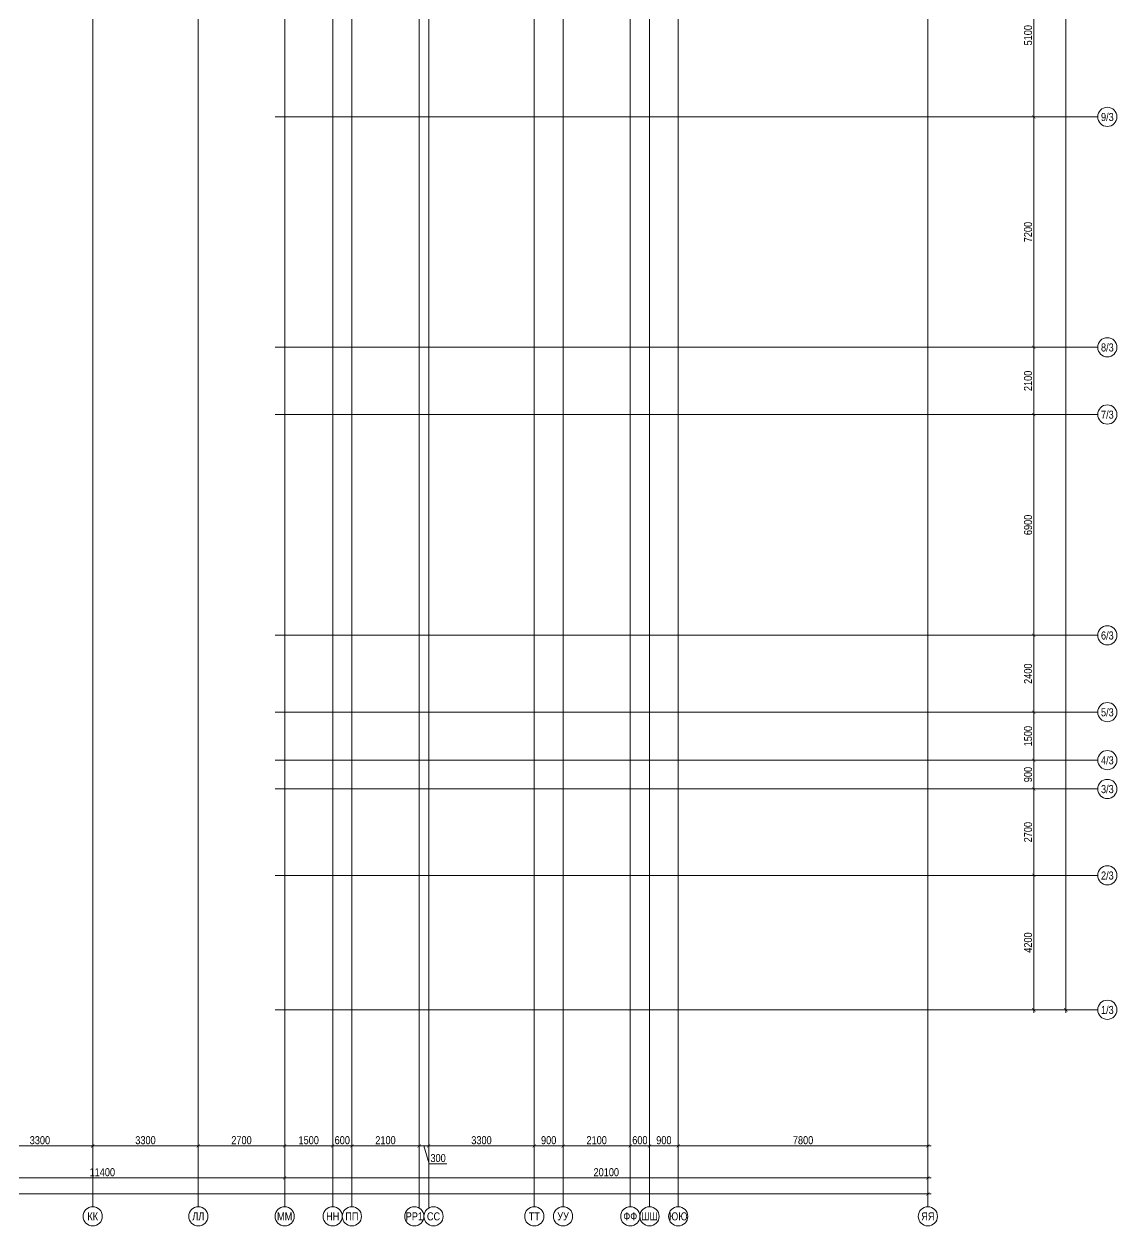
# Model space of a CAD drawing. Header units: millimetres. Extents: x -24360 to 609566, y -391049 to 148426.
# Drawn here: x 86354 to 120510, y -6755 to 30800 of the extents above; entities that cross this region are included whole.
import ezdxf
from ezdxf.enums import TextEntityAlignment as Align

# ---------------------------------------------------------------- set-up
doc = ezdxf.new("R2010")
doc.units = ezdxf.units.MM
doc.linetypes.add('CENTER2', pattern=[28.575, 19.05, -3.175, 3.175, -3.175])
doc.layers.get('Defpoints').update_dxf_attribs({"color": 140})
doc.layers.add('АР_Оси_РД_100', color=7, linetype='Continuous', lineweight=0, true_color=0x525252)
doc.layers.add('РД_Оси_100', color=7, linetype='Continuous', lineweight=0, true_color=0x525252)
doc.layers.add('АР_Оси_РД_размер', color=8, linetype='Continuous', lineweight=0)
doc.styles.add('style1', font='ARIALN.TTF')
doc.styles.add('ккк', font='isocpeur.ttf', dxfattribs={"width": 0.85, "oblique": 15})
doc.dimstyles.new('Dim100_ареал', dxfattribs={"dimscale": 100, "dimtxt": 2.5, "dimasz": 1, "dimexe": 1, "dimexo": 1, "dimgap": 0.5, "dimtad": 1, "dimzin": 12, "dimdsep": 46, "dimtxsty": 'style1', "dimblk": 'ARCHTICK', "dimcen": 1, "dimdle": 1, "dimclrd": 256, "dimclre": 256, "dimaunit": 1, "dimadec": 0, "dimazin": 3, "dimtfac": 1, "dimtmove": 1, "dimatfit": 3, "dimldrblk": 'OPEN30', "dimfxl": 4, "dimfxlon": 1, "dimtolj": 1, "dimtzin": 0, "dimlwd": 9, "dimlwe": 9, "dimarcsym": 0})

# ---------------------------------------------------------------- blocks, each defined once
blk = doc.blocks.new('A-iden')
at = {"linetype": 'Continuous', "lineweight": 5}
blk.add_circle((0, -4), 3, dxfattribs=at)
at = {"color": 0, "linetype": 'Continuous', "lineweight": 20, "style": 'ккк', "width": 0.85}
blk.add_attdef('ID', text='', height=4, dxfattribs=at).set_placement((0.31, -3.85), align=Align.MIDDLE_CENTER)
blk = doc.blocks.new('_ArchTick')
at = {"color": 0, "linetype": 'ByBlock', "const_width": 0.15}
blk.add_lwpolyline([(-0.5, -0.5), (0.5, 0.5)], dxfattribs=at)
blk = doc.blocks.new('*D100')
at = {"layer": 'Defpoints', "color": 0, "lineweight": 50, "transparency": 16777216}
for p in [(85200, -3255), (88500, -3255), (88500, -4255)]:
    blk.add_point(p, dxfattribs=at)
at = {"layer": 'АР_Оси_РД_размер', "lineweight": 9, "transparency": 16777216}
for p, q in [((85200, -3855), (85200, -4355)), ((88500, -3855), (88500, -4355)), ((85100, -4255), (88600, -4255))]:
    blk.add_line(p, q, dxfattribs=at)
at = {"layer": 'АР_Оси_РД_размер', "lineweight": 9, "transparency": 16777216, "xscale": 100, "yscale": 100, "zscale": 100, "rotation": 180}
blk.add_blockref('_ArchTick', (85200, -4255), dxfattribs=at)
at = {"layer": 'АР_Оси_РД_размер', "lineweight": 9, "transparency": 16777216, "xscale": 100, "yscale": 100, "zscale": 100}
blk.add_blockref('_ArchTick', (88500, -4255), dxfattribs=at)
at = {"layer": 'АР_Оси_РД_размер', "color": 0, "transparency": 16777216, "insert": (86850, -4077), "char_height": 250, "attachment_point": 5, "style": 'style1'}
blk.add_mtext('\\A1;3300', dxfattribs=at)
blk = doc.blocks.new('_Open30')
at = {"color": 0, "linetype": 'ByBlock', "lineweight": -2}
for p, q in [((-1, 0.27), (0, 0)), ((0, 0), (-1, -0.27)), ((0, 0), (-1, 0))]:
    blk.add_line(p, q, dxfattribs=at)
blk = doc.blocks.new('*D101')
at = {"layer": 'Defpoints', "color": 0, "lineweight": 50, "transparency": 16777216}
for p in [(88500, -3255), (91800, -3255), (91800, -4255)]:
    blk.add_point(p, dxfattribs=at)
at = {"layer": 'АР_Оси_РД_размер', "lineweight": 9, "transparency": 16777216}
for p, q in [((88500, -3855), (88500, -4355)), ((91800, -3855), (91800, -4355)), ((88400, -4255), (91900, -4255))]:
    blk.add_line(p, q, dxfattribs=at)
at = {"layer": 'АР_Оси_РД_размер', "lineweight": 9, "transparency": 16777216, "xscale": 100, "yscale": 100, "zscale": 100, "rotation": 180}
blk.add_blockref('_ArchTick', (88500, -4255), dxfattribs=at)
at = {"layer": 'АР_Оси_РД_размер', "lineweight": 9, "transparency": 16777216, "xscale": 100, "yscale": 100, "zscale": 100}
blk.add_blockref('_ArchTick', (91800, -4255), dxfattribs=at)
at = {"layer": 'АР_Оси_РД_размер', "color": 0, "transparency": 16777216, "insert": (90150, -4077), "char_height": 250, "attachment_point": 5, "style": 'style1'}
blk.add_mtext('\\A1;3300', dxfattribs=at)
blk = doc.blocks.new('*D102')
at = {"layer": 'Defpoints', "color": 0, "lineweight": 50, "transparency": 16777216}
for p in [(91800, -3255), (94500, -3255), (94500, -4255)]:
    blk.add_point(p, dxfattribs=at)
at = {"layer": 'АР_Оси_РД_размер', "lineweight": 9, "transparency": 16777216}
for p, q in [((91800, -3855), (91800, -4355)), ((94500, -3855), (94500, -4355)), ((91700, -4255), (94600, -4255))]:
    blk.add_line(p, q, dxfattribs=at)
at = {"layer": 'АР_Оси_РД_размер', "lineweight": 9, "transparency": 16777216, "xscale": 100, "yscale": 100, "zscale": 100, "rotation": 180}
blk.add_blockref('_ArchTick', (91800, -4255), dxfattribs=at)
at = {"layer": 'АР_Оси_РД_размер', "lineweight": 9, "transparency": 16777216, "xscale": 100, "yscale": 100, "zscale": 100}
blk.add_blockref('_ArchTick', (94500, -4255), dxfattribs=at)
at = {"layer": 'АР_Оси_РД_размер', "color": 0, "transparency": 16777216, "insert": (93150, -4077), "char_height": 250, "attachment_point": 5, "style": 'style1'}
blk.add_mtext('\\A1;2700', dxfattribs=at)
blk = doc.blocks.new('*D103')
at = {"layer": 'Defpoints', "color": 0, "lineweight": 50, "transparency": 16777216}
for p in [(94500, -3255), (96000, -3255), (96000, -4255)]:
    blk.add_point(p, dxfattribs=at)
at = {"layer": 'АР_Оси_РД_размер', "lineweight": 9, "transparency": 16777216}
for p, q in [((94500, -3855), (94500, -4355)), ((96000, -3855), (96000, -4355)), ((94400, -4255), (96100, -4255))]:
    blk.add_line(p, q, dxfattribs=at)
at = {"layer": 'АР_Оси_РД_размер', "lineweight": 9, "transparency": 16777216, "xscale": 100, "yscale": 100, "zscale": 100, "rotation": 180}
blk.add_blockref('_ArchTick', (94500, -4255), dxfattribs=at)
at = {"layer": 'АР_Оси_РД_размер', "lineweight": 9, "transparency": 16777216, "xscale": 100, "yscale": 100, "zscale": 100}
blk.add_blockref('_ArchTick', (96000, -4255), dxfattribs=at)
at = {"layer": 'АР_Оси_РД_размер', "color": 0, "transparency": 16777216, "insert": (95250, -4077), "char_height": 250, "attachment_point": 5, "style": 'style1'}
blk.add_mtext('\\A1;1500', dxfattribs=at)
blk = doc.blocks.new('*D104')
at = {"layer": 'Defpoints', "color": 0, "lineweight": 50, "transparency": 16777216}
for p in [(96000, -3255), (96600, -3255), (96600, -4255)]:
    blk.add_point(p, dxfattribs=at)
at = {"layer": 'АР_Оси_РД_размер', "lineweight": 9, "transparency": 16777216}
for p, q in [((96000, -3855), (96000, -4355)), ((96600, -3855), (96600, -4355)), ((95900, -4255), (96700, -4255))]:
    blk.add_line(p, q, dxfattribs=at)
at = {"layer": 'АР_Оси_РД_размер', "lineweight": 9, "transparency": 16777216, "xscale": 100, "yscale": 100, "zscale": 100, "rotation": 180}
blk.add_blockref('_ArchTick', (96000, -4255), dxfattribs=at)
at = {"layer": 'АР_Оси_РД_размер', "lineweight": 9, "transparency": 16777216, "xscale": 100, "yscale": 100, "zscale": 100}
blk.add_blockref('_ArchTick', (96600, -4255), dxfattribs=at)
at = {"layer": 'АР_Оси_РД_размер', "color": 0, "transparency": 16777216, "insert": (96300, -4077), "char_height": 250, "attachment_point": 5, "style": 'style1'}
blk.add_mtext('\\A1;600', dxfattribs=at)
blk = doc.blocks.new('*D105')
at = {"layer": 'Defpoints', "color": 0, "lineweight": 50, "transparency": 16777216}
for p in [(96600, -3255), (98700, -3255), (98700, -4255)]:
    blk.add_point(p, dxfattribs=at)
at = {"layer": 'АР_Оси_РД_размер', "lineweight": 9, "transparency": 16777216}
for p, q in [((96600, -3855), (96600, -4355)), ((98700, -3855), (98700, -4355)), ((96500, -4255), (98800, -4255))]:
    blk.add_line(p, q, dxfattribs=at)
at = {"layer": 'АР_Оси_РД_размер', "lineweight": 9, "transparency": 16777216, "xscale": 100, "yscale": 100, "zscale": 100, "rotation": 180}
blk.add_blockref('_ArchTick', (96600, -4255), dxfattribs=at)
at = {"layer": 'АР_Оси_РД_размер', "lineweight": 9, "transparency": 16777216, "xscale": 100, "yscale": 100, "zscale": 100}
blk.add_blockref('_ArchTick', (98700, -4255), dxfattribs=at)
at = {"layer": 'АР_Оси_РД_размер', "color": 0, "transparency": 16777216, "insert": (97650, -4077), "char_height": 250, "attachment_point": 5, "style": 'style1'}
blk.add_mtext('\\A1;2100', dxfattribs=at)
blk = doc.blocks.new('*D106')
at = {"layer": 'Defpoints', "color": 0, "lineweight": 50, "transparency": 16777216}
for p in [(98700, -3255), (99000, -3255), (99000, -4255)]:
    blk.add_point(p, dxfattribs=at)
at = {"layer": 'АР_Оси_РД_размер', "lineweight": 9, "transparency": 16777216}
for p, q in [((98700, -3855), (98700, -4355)), ((99000, -3855), (99000, -4355)), ((98600, -4255), (99100, -4255)), ((98850, -4255), (99017, -4813)), ((99017, -4813), (99570, -4813))]:
    blk.add_line(p, q, dxfattribs=at)
at = {"layer": 'АР_Оси_РД_размер', "lineweight": 9, "transparency": 16777216, "xscale": 100, "yscale": 100, "zscale": 100, "rotation": 180}
blk.add_blockref('_ArchTick', (98700, -4255), dxfattribs=at)
at = {"layer": 'АР_Оси_РД_размер', "lineweight": 9, "transparency": 16777216, "xscale": 100, "yscale": 100, "zscale": 100}
blk.add_blockref('_ArchTick', (99000, -4255), dxfattribs=at)
at = {"layer": 'АР_Оси_РД_размер', "color": 0, "transparency": 16777216, "insert": (99294, -4635), "char_height": 250, "attachment_point": 5, "style": 'style1'}
blk.add_mtext('\\A1;300', dxfattribs=at)
blk = doc.blocks.new('*D107')
at = {"layer": 'Defpoints', "color": 0, "lineweight": 50, "transparency": 16777216}
for p in [(99000, -3255), (102300, -3255), (102300, -4255)]:
    blk.add_point(p, dxfattribs=at)
at = {"layer": 'АР_Оси_РД_размер', "lineweight": 9, "transparency": 16777216}
for p, q in [((99000, -3855), (99000, -4355)), ((102300, -3855), (102300, -4355)), ((98900, -4255), (102400, -4255))]:
    blk.add_line(p, q, dxfattribs=at)
at = {"layer": 'АР_Оси_РД_размер', "lineweight": 9, "transparency": 16777216, "xscale": 100, "yscale": 100, "zscale": 100, "rotation": 180}
blk.add_blockref('_ArchTick', (99000, -4255), dxfattribs=at)
at = {"layer": 'АР_Оси_РД_размер', "lineweight": 9, "transparency": 16777216, "xscale": 100, "yscale": 100, "zscale": 100}
blk.add_blockref('_ArchTick', (102300, -4255), dxfattribs=at)
at = {"layer": 'АР_Оси_РД_размер', "color": 0, "transparency": 16777216, "insert": (100650, -4077), "char_height": 250, "attachment_point": 5, "style": 'style1'}
blk.add_mtext('\\A1;3300', dxfattribs=at)
blk = doc.blocks.new('*D108')
at = {"layer": 'Defpoints', "color": 0, "lineweight": 50, "transparency": 16777216}
for p in [(102300, -3255), (103200, -3255), (103200, -4255)]:
    blk.add_point(p, dxfattribs=at)
at = {"layer": 'АР_Оси_РД_размер', "lineweight": 9, "transparency": 16777216}
for p, q in [((102300, -3855), (102300, -4355)), ((103200, -3855), (103200, -4355)), ((102200, -4255), (103300, -4255))]:
    blk.add_line(p, q, dxfattribs=at)
at = {"layer": 'АР_Оси_РД_размер', "lineweight": 9, "transparency": 16777216, "xscale": 100, "yscale": 100, "zscale": 100, "rotation": 180}
blk.add_blockref('_ArchTick', (102300, -4255), dxfattribs=at)
at = {"layer": 'АР_Оси_РД_размер', "lineweight": 9, "transparency": 16777216, "xscale": 100, "yscale": 100, "zscale": 100}
blk.add_blockref('_ArchTick', (103200, -4255), dxfattribs=at)
at = {"layer": 'АР_Оси_РД_размер', "color": 0, "transparency": 16777216, "insert": (102750, -4077), "char_height": 250, "attachment_point": 5, "style": 'style1'}
blk.add_mtext('\\A1;900', dxfattribs=at)
blk = doc.blocks.new('*D109')
at = {"layer": 'Defpoints', "color": 0, "lineweight": 50, "transparency": 16777216}
for p in [(103200, -3255), (105300, -3255), (105300, -4255)]:
    blk.add_point(p, dxfattribs=at)
at = {"layer": 'АР_Оси_РД_размер', "lineweight": 9, "transparency": 16777216}
for p, q in [((103200, -3855), (103200, -4355)), ((105300, -3855), (105300, -4355)), ((103100, -4255), (105400, -4255))]:
    blk.add_line(p, q, dxfattribs=at)
at = {"layer": 'АР_Оси_РД_размер', "lineweight": 9, "transparency": 16777216, "xscale": 100, "yscale": 100, "zscale": 100, "rotation": 180}
blk.add_blockref('_ArchTick', (103200, -4255), dxfattribs=at)
at = {"layer": 'АР_Оси_РД_размер', "lineweight": 9, "transparency": 16777216, "xscale": 100, "yscale": 100, "zscale": 100}
blk.add_blockref('_ArchTick', (105300, -4255), dxfattribs=at)
at = {"layer": 'АР_Оси_РД_размер', "color": 0, "transparency": 16777216, "insert": (104250, -4077), "char_height": 250, "attachment_point": 5, "style": 'style1'}
blk.add_mtext('\\A1;2100', dxfattribs=at)
blk = doc.blocks.new('*D110')
at = {"layer": 'Defpoints', "color": 0, "lineweight": 50, "transparency": 16777216}
for p in [(105300, -3255), (105900, -3255), (105900, -4255)]:
    blk.add_point(p, dxfattribs=at)
at = {"layer": 'АР_Оси_РД_размер', "lineweight": 9, "transparency": 16777216}
for p, q in [((105300, -3855), (105300, -4355)), ((105900, -3855), (105900, -4355)), ((105200, -4255), (106000, -4255))]:
    blk.add_line(p, q, dxfattribs=at)
at = {"layer": 'АР_Оси_РД_размер', "lineweight": 9, "transparency": 16777216, "xscale": 100, "yscale": 100, "zscale": 100, "rotation": 180}
blk.add_blockref('_ArchTick', (105300, -4255), dxfattribs=at)
at = {"layer": 'АР_Оси_РД_размер', "lineweight": 9, "transparency": 16777216, "xscale": 100, "yscale": 100, "zscale": 100}
blk.add_blockref('_ArchTick', (105900, -4255), dxfattribs=at)
at = {"layer": 'АР_Оси_РД_размер', "color": 0, "transparency": 16777216, "insert": (105600, -4077), "char_height": 250, "attachment_point": 5, "style": 'style1'}
blk.add_mtext('\\A1;600', dxfattribs=at)
blk = doc.blocks.new('*D111')
at = {"layer": 'Defpoints', "color": 0, "lineweight": 50, "transparency": 16777216}
for p in [(105900, -3255), (106800, -3255), (106800, -4255)]:
    blk.add_point(p, dxfattribs=at)
at = {"layer": 'АР_Оси_РД_размер', "lineweight": 9, "transparency": 16777216}
for p, q in [((105900, -3855), (105900, -4355)), ((106800, -3855), (106800, -4355)), ((105800, -4255), (106900, -4255))]:
    blk.add_line(p, q, dxfattribs=at)
at = {"layer": 'АР_Оси_РД_размер', "lineweight": 9, "transparency": 16777216, "xscale": 100, "yscale": 100, "zscale": 100, "rotation": 180}
blk.add_blockref('_ArchTick', (105900, -4255), dxfattribs=at)
at = {"layer": 'АР_Оси_РД_размер', "lineweight": 9, "transparency": 16777216, "xscale": 100, "yscale": 100, "zscale": 100}
blk.add_blockref('_ArchTick', (106800, -4255), dxfattribs=at)
at = {"layer": 'АР_Оси_РД_размер', "color": 0, "transparency": 16777216, "insert": (106350, -4077), "char_height": 250, "attachment_point": 5, "style": 'style1'}
blk.add_mtext('\\A1;900', dxfattribs=at)
blk = doc.blocks.new('*D112')
at = {"layer": 'Defpoints', "color": 0, "lineweight": 50, "transparency": 16777216}
for p in [(106800, -3255), (114600, -3255), (114600, -4255)]:
    blk.add_point(p, dxfattribs=at)
at = {"layer": 'АР_Оси_РД_размер', "lineweight": 9, "transparency": 16777216}
for p, q in [((106800, -3855), (106800, -4355)), ((114600, -3855), (114600, -4355)), ((106700, -4255), (114700, -4255))]:
    blk.add_line(p, q, dxfattribs=at)
at = {"layer": 'АР_Оси_РД_размер', "lineweight": 9, "transparency": 16777216, "xscale": 100, "yscale": 100, "zscale": 100, "rotation": 180}
blk.add_blockref('_ArchTick', (106800, -4255), dxfattribs=at)
at = {"layer": 'АР_Оси_РД_размер', "lineweight": 9, "transparency": 16777216, "xscale": 100, "yscale": 100, "zscale": 100}
blk.add_blockref('_ArchTick', (114600, -4255), dxfattribs=at)
at = {"layer": 'АР_Оси_РД_размер', "color": 0, "transparency": 16777216, "insert": (110700, -4077), "char_height": 250, "attachment_point": 5, "style": 'style1'}
blk.add_mtext('\\A1;7800', dxfattribs=at)
blk = doc.blocks.new('*D278')
at = {"layer": 'Defpoints', "color": 0, "lineweight": 50, "transparency": 16777216}
for p in [(0, -3255), (114600, -3255), (114600, -5755)]:
    blk.add_point(p, dxfattribs=at)
at = {"layer": 'АР_Оси_РД_размер', "lineweight": 9, "transparency": 16777216}
for p, q in [((0, -5355), (0, -5855)), ((114600, -5355), (114600, -5855)), ((-100, -5755), (114700, -5755))]:
    blk.add_line(p, q, dxfattribs=at)
at = {"layer": 'АР_Оси_РД_размер', "lineweight": 9, "transparency": 16777216, "xscale": 100, "yscale": 100, "zscale": 100, "rotation": 180}
blk.add_blockref('_ArchTick', (0, -5755), dxfattribs=at)
at = {"layer": 'АР_Оси_РД_размер', "lineweight": 9, "transparency": 16777216, "xscale": 100, "yscale": 100, "zscale": 100}
blk.add_blockref('_ArchTick', (114600, -5755), dxfattribs=at)
at = {"layer": 'АР_Оси_РД_размер', "color": 0, "transparency": 16777216, "insert": (60044, -5577), "char_height": 250, "attachment_point": 5, "style": 'style1'}
blk.add_mtext('\\A1;114600', dxfattribs=at)
blk = doc.blocks.new('*D257')
at = {"layer": 'Defpoints', "color": 0, "lineweight": 50, "transparency": 16777216}
for p in [(83100, -3255), (94500, -3255), (94500, -5255)]:
    blk.add_point(p, dxfattribs=at)
at = {"layer": 'АР_Оси_РД_размер', "lineweight": 9, "transparency": 16777216}
for p, q in [((83100, -4855), (83100, -5355)), ((94500, -4855), (94500, -5355)), ((83000, -5255), (94600, -5255))]:
    blk.add_line(p, q, dxfattribs=at)
at = {"layer": 'АР_Оси_РД_размер', "lineweight": 9, "transparency": 16777216, "xscale": 100, "yscale": 100, "zscale": 100, "rotation": 180}
blk.add_blockref('_ArchTick', (83100, -5255), dxfattribs=at)
at = {"layer": 'АР_Оси_РД_размер', "lineweight": 9, "transparency": 16777216, "xscale": 100, "yscale": 100, "zscale": 100}
blk.add_blockref('_ArchTick', (94500, -5255), dxfattribs=at)
at = {"layer": 'АР_Оси_РД_размер', "color": 0, "transparency": 16777216, "insert": (88800, -5077), "char_height": 250, "attachment_point": 5, "style": 'style1'}
blk.add_mtext('\\A1;11400', dxfattribs=at)
blk = doc.blocks.new('*D162')
at = {"layer": 'Defpoints', "color": 0, "lineweight": 50, "transparency": 16777216}
for p in [(94500, -3255), (114600, -3255), (114600, -5255)]:
    blk.add_point(p, dxfattribs=at)
at = {"layer": 'АР_Оси_РД_размер', "lineweight": 9, "transparency": 16777216}
for p, q in [((94500, -4855), (94500, -5355)), ((114600, -4855), (114600, -5355)), ((94400, -5255), (114700, -5255))]:
    blk.add_line(p, q, dxfattribs=at)
at = {"layer": 'АР_Оси_РД_размер', "lineweight": 9, "transparency": 16777216, "xscale": 100, "yscale": 100, "zscale": 100, "rotation": 180}
blk.add_blockref('_ArchTick', (94500, -5255), dxfattribs=at)
at = {"layer": 'АР_Оси_РД_размер', "lineweight": 9, "transparency": 16777216, "xscale": 100, "yscale": 100, "zscale": 100}
blk.add_blockref('_ArchTick', (114600, -5255), dxfattribs=at)
at = {"layer": 'АР_Оси_РД_размер', "color": 0, "transparency": 16777216, "insert": (104550, -5077), "char_height": 250, "attachment_point": 5, "style": 'style1'}
blk.add_mtext('\\A1;20100', dxfattribs=at)
blk = doc.blocks.new('*D163')
at = {"layer": 'Defpoints', "color": 0, "lineweight": 50, "transparency": 16777216}
for p in [(116910, 69000), (118910, 69000), (116910, 0)]:
    blk.add_point(p, dxfattribs=at)
at = {"layer": 'АР_Оси_РД_размер', "lineweight": 9, "transparency": 16777216}
for p, q in [((118510, 69000), (119010, 69000)), ((118910, -100), (118910, 69100)), ((118510, 0), (119010, 0))]:
    blk.add_line(p, q, dxfattribs=at)
at = {"layer": 'АР_Оси_РД_размер', "lineweight": 9, "transparency": 16777216, "xscale": 100, "yscale": 100, "zscale": 100}
for p, rotation in [((118910, 69000), 90), ((118910, 0), 270)]:
    blk.add_blockref('_ArchTick', p, dxfattribs=dict(at, rotation=rotation))
at = {"layer": 'АР_Оси_РД_размер', "color": 0, "transparency": 16777216, "insert": (118732, 34500), "char_height": 250, "attachment_point": 5, "rotation": 90, "style": 'style1'}
blk.add_mtext('\\A1;69000', dxfattribs=at)
blk = doc.blocks.new('*D256')
at = {"layer": 'Defpoints', "color": 0, "lineweight": 50, "transparency": 16777216}
for p in [(116910, 4200), (117910, 4200), (116910, 0)]:
    blk.add_point(p, dxfattribs=at)
at = {"layer": 'АР_Оси_РД_размер', "lineweight": 9, "transparency": 16777216}
for p, q in [((117510, 4200), (118010, 4200)), ((117910, -100), (117910, 4300)), ((117510, 0), (118010, 0))]:
    blk.add_line(p, q, dxfattribs=at)
at = {"layer": 'АР_Оси_РД_размер', "lineweight": 9, "transparency": 16777216, "xscale": 100, "yscale": 100, "zscale": 100}
for p, rotation in [((117910, 4200), 90), ((117910, 0), 270)]:
    blk.add_blockref('_ArchTick', p, dxfattribs=dict(at, rotation=rotation))
at = {"layer": 'АР_Оси_РД_размер', "color": 0, "transparency": 16777216, "insert": (117732, 2100), "char_height": 250, "attachment_point": 5, "rotation": 90, "style": 'style1'}
blk.add_mtext('\\A1;4200', dxfattribs=at)
blk = doc.blocks.new('*D255')
at = {"layer": 'Defpoints', "color": 0, "lineweight": 50, "transparency": 16777216}
for p in [(116910, 6900), (117910, 6900), (116910, 4200)]:
    blk.add_point(p, dxfattribs=at)
at = {"layer": 'АР_Оси_РД_размер', "lineweight": 9, "transparency": 16777216}
for p, q in [((117510, 6900), (118010, 6900)), ((117910, 4100), (117910, 7000)), ((117510, 4200), (118010, 4200))]:
    blk.add_line(p, q, dxfattribs=at)
at = {"layer": 'АР_Оси_РД_размер', "lineweight": 9, "transparency": 16777216, "xscale": 100, "yscale": 100, "zscale": 100}
for p, rotation in [((117910, 6900), 90), ((117910, 4200), 270)]:
    blk.add_blockref('_ArchTick', p, dxfattribs=dict(at, rotation=rotation))
at = {"layer": 'АР_Оси_РД_размер', "color": 0, "transparency": 16777216, "insert": (117732, 5550), "char_height": 250, "attachment_point": 5, "rotation": 90, "style": 'style1'}
blk.add_mtext('\\A1;2700', dxfattribs=at)
blk = doc.blocks.new('*D165')
at = {"layer": 'Defpoints', "color": 0, "lineweight": 50, "transparency": 16777216}
for p in [(116910, 7800), (117910, 7800), (116910, 6900)]:
    blk.add_point(p, dxfattribs=at)
at = {"layer": 'АР_Оси_РД_размер', "lineweight": 9, "transparency": 16777216}
for p, q in [((117910, 6800), (117910, 7900)), ((117510, 7800), (118010, 7800)), ((117510, 6900), (118010, 6900))]:
    blk.add_line(p, q, dxfattribs=at)
at = {"layer": 'АР_Оси_РД_размер', "lineweight": 9, "transparency": 16777216, "xscale": 100, "yscale": 100, "zscale": 100}
for p, rotation in [((117910, 7800), 90), ((117910, 6900), 270)]:
    blk.add_blockref('_ArchTick', p, dxfattribs=dict(at, rotation=rotation))
at = {"layer": 'АР_Оси_РД_размер', "color": 0, "transparency": 16777216, "insert": (117732, 7350), "char_height": 250, "attachment_point": 5, "rotation": 90, "style": 'style1'}
blk.add_mtext('\\A1;900', dxfattribs=at)
blk = doc.blocks.new('*D166')
at = {"layer": 'Defpoints', "color": 0, "lineweight": 50, "transparency": 16777216}
for p in [(116910, 9300), (117910, 9300), (116910, 7800)]:
    blk.add_point(p, dxfattribs=at)
at = {"layer": 'АР_Оси_РД_размер', "lineweight": 9, "transparency": 16777216}
for p, q in [((117910, 7700), (117910, 9400)), ((117510, 9300), (118010, 9300)), ((117510, 7800), (118010, 7800))]:
    blk.add_line(p, q, dxfattribs=at)
at = {"layer": 'АР_Оси_РД_размер', "lineweight": 9, "transparency": 16777216, "xscale": 100, "yscale": 100, "zscale": 100}
for p, rotation in [((117910, 9300), 90), ((117910, 7800), 270)]:
    blk.add_blockref('_ArchTick', p, dxfattribs=dict(at, rotation=rotation))
at = {"layer": 'АР_Оси_РД_размер', "color": 0, "transparency": 16777216, "insert": (117732, 8550), "char_height": 250, "attachment_point": 5, "rotation": 90, "style": 'style1'}
blk.add_mtext('\\A1;1500', dxfattribs=at)
blk = doc.blocks.new('*D167')
at = {"layer": 'Defpoints', "color": 0, "lineweight": 50, "transparency": 16777216}
for p in [(116910, 11700), (117910, 11700), (116910, 9300)]:
    blk.add_point(p, dxfattribs=at)
at = {"layer": 'АР_Оси_РД_размер', "lineweight": 9, "transparency": 16777216}
for p, q in [((117510, 11700), (118010, 11700)), ((117910, 9200), (117910, 11800)), ((117510, 9300), (118010, 9300))]:
    blk.add_line(p, q, dxfattribs=at)
at = {"layer": 'АР_Оси_РД_размер', "lineweight": 9, "transparency": 16777216, "xscale": 100, "yscale": 100, "zscale": 100}
for p, rotation in [((117910, 11700), 90), ((117910, 9300), 270)]:
    blk.add_blockref('_ArchTick', p, dxfattribs=dict(at, rotation=rotation))
at = {"layer": 'АР_Оси_РД_размер', "color": 0, "transparency": 16777216, "insert": (117732, 10500), "char_height": 250, "attachment_point": 5, "rotation": 90, "style": 'style1'}
blk.add_mtext('\\A1;2400', dxfattribs=at)
blk = doc.blocks.new('*D168')
at = {"layer": 'Defpoints', "color": 0, "lineweight": 50, "transparency": 16777216}
for p in [(116910, 18600), (117910, 18600), (116910, 11700)]:
    blk.add_point(p, dxfattribs=at)
at = {"layer": 'АР_Оси_РД_размер', "lineweight": 9, "transparency": 16777216}
for p, q in [((117510, 18600), (118010, 18600)), ((117910, 11600), (117910, 18700)), ((117510, 11700), (118010, 11700))]:
    blk.add_line(p, q, dxfattribs=at)
at = {"layer": 'АР_Оси_РД_размер', "lineweight": 9, "transparency": 16777216, "xscale": 100, "yscale": 100, "zscale": 100}
for p, rotation in [((117910, 18600), 90), ((117910, 11700), 270)]:
    blk.add_blockref('_ArchTick', p, dxfattribs=dict(at, rotation=rotation))
at = {"layer": 'АР_Оси_РД_размер', "color": 0, "transparency": 16777216, "insert": (117732, 15150), "char_height": 250, "attachment_point": 5, "rotation": 90, "style": 'style1'}
blk.add_mtext('\\A1;6900', dxfattribs=at)
blk = doc.blocks.new('*D169')
at = {"layer": 'Defpoints', "color": 0, "lineweight": 50, "transparency": 16777216}
for p in [(116910, 20700), (117910, 20700), (116910, 18600)]:
    blk.add_point(p, dxfattribs=at)
at = {"layer": 'АР_Оси_РД_размер', "lineweight": 9, "transparency": 16777216}
for p, q in [((117510, 20700), (118010, 20700)), ((117910, 18500), (117910, 20800)), ((117510, 18600), (118010, 18600))]:
    blk.add_line(p, q, dxfattribs=at)
at = {"layer": 'АР_Оси_РД_размер', "lineweight": 9, "transparency": 16777216, "xscale": 100, "yscale": 100, "zscale": 100}
for p, rotation in [((117910, 20700), 90), ((117910, 18600), 270)]:
    blk.add_blockref('_ArchTick', p, dxfattribs=dict(at, rotation=rotation))
at = {"layer": 'АР_Оси_РД_размер', "color": 0, "transparency": 16777216, "insert": (117732, 19650), "char_height": 250, "attachment_point": 5, "rotation": 90, "style": 'style1'}
blk.add_mtext('\\A1;2100', dxfattribs=at)
blk = doc.blocks.new('*D170')
at = {"layer": 'Defpoints', "color": 0, "lineweight": 50, "transparency": 16777216}
for p in [(116910, 27900), (117910, 27900), (116910, 20700)]:
    blk.add_point(p, dxfattribs=at)
at = {"layer": 'АР_Оси_РД_размер', "lineweight": 9, "transparency": 16777216}
for p, q in [((117510, 27900), (118010, 27900)), ((117910, 20600), (117910, 28000)), ((117510, 20700), (118010, 20700))]:
    blk.add_line(p, q, dxfattribs=at)
at = {"layer": 'АР_Оси_РД_размер', "lineweight": 9, "transparency": 16777216, "xscale": 100, "yscale": 100, "zscale": 100}
for p, rotation in [((117910, 27900), 90), ((117910, 20700), 270)]:
    blk.add_blockref('_ArchTick', p, dxfattribs=dict(at, rotation=rotation))
at = {"layer": 'АР_Оси_РД_размер', "color": 0, "transparency": 16777216, "insert": (117732, 24300), "char_height": 250, "attachment_point": 5, "rotation": 90, "style": 'style1'}
blk.add_mtext('\\A1;7200', dxfattribs=at)
blk = doc.blocks.new('*D171')
at = {"layer": 'Defpoints', "color": 0, "lineweight": 50, "transparency": 16777216}
for p in [(116910, 33000), (117910, 33000), (116910, 27900)]:
    blk.add_point(p, dxfattribs=at)
at = {"layer": 'АР_Оси_РД_размер', "lineweight": 9, "transparency": 16777216}
for p, q in [((117910, 27800), (117910, 33100)), ((117510, 33000), (118010, 33000)), ((117510, 27900), (118010, 27900))]:
    blk.add_line(p, q, dxfattribs=at)
at = {"layer": 'АР_Оси_РД_размер', "lineweight": 9, "transparency": 16777216, "xscale": 100, "yscale": 100, "zscale": 100}
for p, rotation in [((117910, 33000), 90), ((117910, 27900), 270)]:
    blk.add_blockref('_ArchTick', p, dxfattribs=dict(at, rotation=rotation))
at = {"layer": 'АР_Оси_РД_размер', "color": 0, "transparency": 16777216, "insert": (117732, 30450), "char_height": 250, "attachment_point": 5, "rotation": 90, "style": 'style1'}
blk.add_mtext('\\A1;5100', dxfattribs=at)
blk = doc.blocks.new('СОШ_2200_АР_ОСИ_М100_28.05.24')
at = {"layer": 'АР_Оси_РД_100', "linetype": 'CENTER2'}
for p, q in [((88500, -6155), (88500, 139938.679)), ((91800, -6155), (91800, 139938.679)), ((94500, -6155), (94500, 139938.679)), ((96000, -6155), (96000, 139938.679)), ((102300, -6155), (102300, 139938.679)), ((114600, -6155), (114600, 139938.679)), ((119910, 27900), (94200, 27900)), ((119910, 20700), (94200, 20700)), ((119910, 18600), (94200, 18600)), ((119910, 11700), (94200, 11700)), ((119910, 9300), (94200, 9300)), ((119910, 7800), (94200, 7800)), ((119910, 4200), (94200, 4200)), ((119910, 0), (94200, 0))]:
    blk.add_line(p, q, dxfattribs=at)
for points in [[(96600, -6155), (96600, 139938.679)], [(98700, -6194.98), (98700, 139538.679), (98550, 139938.679)], [(99000, -6195.83), (99000, 139538.679), (99150, 139938.679)], [(103200, -6155), (103200, 139938.679)], [(105300, -6155), (105300, 139938.679)], [(105900, 139938.679), (105900, -6155)], [(106800, -6155), (106800, 139938.679)], [(94200, 6900), (119910, 6900)]]:
    blk.add_lwpolyline(points, dxfattribs=at)
at = {"layer": 'АР_Оси_РД_100'}
ref = blk.add_blockref('A-iden', (120210, 28300), dxfattribs=dict(at, xscale=-100, yscale=100, zscale=100))
ref.add_attrib('ID', '9/3', dxfattribs={"layer": '0', "linetype": 'Continuous', "height": 250, "style": 'style1'}).set_placement((120210, 27900), align=Align.MIDDLE)
ref = blk.add_blockref('A-iden', (120210, 21100), dxfattribs=dict(at, xscale=-100, yscale=100, zscale=100))
ref.add_attrib('ID', '8/3', dxfattribs={"layer": '0', "linetype": 'Continuous', "height": 250, "style": 'style1'}).set_placement((120210, 20700), align=Align.MIDDLE)
ref = blk.add_blockref('A-iden', (120210, 19000), dxfattribs=dict(at, xscale=-100, yscale=100, zscale=100))
ref.add_attrib('ID', '7/3', dxfattribs={"layer": '0', "linetype": 'Continuous', "height": 250, "style": 'style1'}).set_placement((120210, 18600), align=Align.MIDDLE)
ref = blk.add_blockref('A-iden', (120210, 12100), dxfattribs=dict(at, xscale=-100, yscale=100, zscale=100))
ref.add_attrib('ID', '6/3', dxfattribs={"layer": '0', "linetype": 'Continuous', "height": 250, "style": 'style1'}).set_placement((120210, 11700), align=Align.MIDDLE)
ref = blk.add_blockref('A-iden', (120210, 9700), dxfattribs=dict(at, xscale=-100, yscale=100, zscale=100))
ref.add_attrib('ID', '5/3', dxfattribs={"layer": '0', "linetype": 'Continuous', "height": 250, "style": 'style1'}).set_placement((120210, 9300), align=Align.MIDDLE)
ref = blk.add_blockref('A-iden', (120210, 8200), dxfattribs=dict(at, xscale=-100, yscale=100, zscale=100))
ref.add_attrib('ID', '4/3', dxfattribs={"layer": '0', "linetype": 'Continuous', "height": 250, "style": 'style1'}).set_placement((120210, 7800), align=Align.MIDDLE)
ref = blk.add_blockref('A-iden', (120210, 7300), dxfattribs=dict(at, xscale=-100, yscale=100, zscale=100))
ref.add_attrib('ID', '3/3', dxfattribs={"layer": '0', "linetype": 'Continuous', "height": 250, "style": 'style1'}).set_placement((120210, 6900), align=Align.MIDDLE)
ref = blk.add_blockref('A-iden', (120210, 4600), dxfattribs=dict(at, xscale=-100, yscale=100, zscale=100))
ref.add_attrib('ID', '2/3', dxfattribs={"layer": '0', "linetype": 'Continuous', "height": 250, "style": 'style1'}).set_placement((120210, 4200), align=Align.MIDDLE)
ref = blk.add_blockref('A-iden', (120210, 400), dxfattribs=dict(at, xscale=-100, yscale=100, zscale=100))
ref.add_attrib('ID', '1/3', dxfattribs={"layer": '0', "linetype": 'Continuous', "height": 250, "style": 'style1'}).set_placement((120210, 0), align=Align.MIDDLE)
at = {"layer": 'АР_Оси_РД_100', "color": 0}
ref = blk.add_blockref('A-iden', (88500, -6054.999), dxfattribs=dict(at, xscale=100, yscale=100, zscale=100))
ref.add_attrib('ID', 'КК', dxfattribs={"layer": '0', "linetype": 'Continuous', "height": 250, "style": 'style1'}).set_placement((88500, -6454.999), align=Align.MIDDLE)
ref = blk.add_blockref('A-iden', (91800, -6054.999), dxfattribs=dict(at, xscale=100, yscale=100, zscale=100))
ref.add_attrib('ID', 'ЛЛ', dxfattribs={"layer": '0', "linetype": 'Continuous', "height": 250, "style": 'style1'}).set_placement((91800, -6454.999), align=Align.MIDDLE)
ref = blk.add_blockref('A-iden', (94500, -6054.999), dxfattribs=dict(at, xscale=100, yscale=100, zscale=100))
ref.add_attrib('ID', 'ММ', dxfattribs={"layer": '0', "linetype": 'Continuous', "height": 250, "style": 'style1'}).set_placement((94500, -6454.999), align=Align.MIDDLE)
ref = blk.add_blockref('A-iden', (96000, -6054.999), dxfattribs=dict(at, xscale=100, yscale=100, zscale=100))
ref.add_attrib('ID', 'НН', dxfattribs={"layer": '0', "linetype": 'Continuous', "height": 250, "style": 'style1'}).set_placement((96000, -6454.999), align=Align.MIDDLE)
ref = blk.add_blockref('A-iden', (96599.266, -6054.999), dxfattribs=dict(at, xscale=100, yscale=100, zscale=100))
ref.add_attrib('ID', 'ПП', dxfattribs={"layer": '0', "linetype": 'Continuous', "height": 250, "style": 'style1'}).set_placement((96599.266, -6454.999), align=Align.MIDDLE)
ref = blk.add_blockref('A-iden', (98550.367, -6054.999), dxfattribs=dict(at, xscale=100, yscale=100, zscale=100))
ref.add_attrib('ID', 'РР1', dxfattribs={"layer": '0', "linetype": 'Continuous', "height": 250, "style": 'style1'}).set_placement((98550.367, -6454.999), align=Align.MIDDLE)
ref = blk.add_blockref('A-iden', (99151.101, -6054.999), dxfattribs=dict(at, xscale=100, yscale=100, zscale=100))
ref.add_attrib('ID', 'СС', dxfattribs={"layer": '0', "linetype": 'Continuous', "height": 250, "style": 'style1'}).set_placement((99151.101, -6454.999), align=Align.MIDDLE)
ref = blk.add_blockref('A-iden', (102300, -6054.999), dxfattribs=dict(at, xscale=100, yscale=100, zscale=100))
ref.add_attrib('ID', 'ТТ', dxfattribs={"layer": '0', "linetype": 'Continuous', "height": 250, "style": 'style1'}).set_placement((102300, -6454.999), align=Align.MIDDLE)
ref = blk.add_blockref('A-iden', (103199.266, -6054.999), dxfattribs=dict(at, xscale=100, yscale=100, zscale=100))
ref.add_attrib('ID', 'УУ', dxfattribs={"layer": '0', "linetype": 'Continuous', "height": 250, "style": 'style1'}).set_placement((103199.266, -6454.999), align=Align.MIDDLE)
ref = blk.add_blockref('A-iden', (105300, -6054.999), dxfattribs=dict(at, xscale=100, yscale=100, zscale=100))
ref.add_attrib('ID', 'ФФ', dxfattribs={"layer": '0', "linetype": 'Continuous', "height": 250, "style": 'style1'}).set_placement((105300, -6454.999), align=Align.MIDDLE)
ref = blk.add_blockref('A-iden', (105900.734, -6054.999), dxfattribs=dict(at, xscale=100, yscale=100, zscale=100))
ref.add_attrib('ID', 'ШШ', dxfattribs={"layer": '0', "linetype": 'Continuous', "height": 250, "style": 'style1'}).set_placement((105900.734, -6454.999), align=Align.MIDDLE)
ref = blk.add_blockref('A-iden', (106799.266, -6054.999), dxfattribs=dict(at, xscale=100, yscale=100, zscale=100))
ref.add_attrib('ID', 'ЮЮ', dxfattribs={"layer": '0', "linetype": 'Continuous', "height": 250, "style": 'style1'}).set_placement((106799.266, -6454.999), align=Align.MIDDLE)
ref = blk.add_blockref('A-iden', (114600, -6054.999), dxfattribs=dict(at, xscale=100, yscale=100, zscale=100))
ref.add_attrib('ID', 'ЯЯ', dxfattribs={"layer": '0', "linetype": 'Continuous', "height": 250, "style": 'style1'}).set_placement((114600, -6454.999), align=Align.MIDDLE)
at = {"layer": 'АР_Оси_РД_размер'}
for base, p1, p2, picture, middle in [((118910, 69000), (116910, 0), (116910, 69000), '*D163', (118732.357, 34500)), ((117910, 33000), (116910, 27900), (116910, 33000), '*D171', (117732.357, 30450)), ((117910, 27900), (116910, 20700), (116910, 27900), '*D170', (117732.357, 24300)), ((117910, 20700), (116910, 18600), (116910, 20700), '*D169', (117732.357, 19650)), ((117910, 18600), (116910, 11700), (116910, 18600), '*D168', (117732.357, 15150)), ((117910, 11700), (116910, 9300), (116910, 11700), '*D167', (117732.357, 10500)), ((117910, 9300), (116910, 7800), (116910, 9300), '*D166', (117732.357, 8550)), ((117910, 7800), (116910, 6900), (116910, 7800), '*D165', (117732.357, 7350)), ((117910, 6900), (116910, 4200), (116910, 6900), '*D255', (117732.357, 5550)), ((117910, 4200), (116910, 0), (116910, 4200), '*D256', (117732.357, 2100))]:
    dim = blk.add_linear_dim(base=base, p1=p1, p2=p2, angle=90, dimstyle='Dim100_ареал', dxfattribs=at)
    dim.commit()
    dim.dimension.update_dxf_attribs({"geometry": picture, "text_midpoint": middle})
dim = blk.add_linear_dim(base=(114600, -5755), p1=(0, -3255), p2=(114600, -3255), dimstyle='Dim100_ареал', dxfattribs=at)
dim.commit()
dim.dimension.update_dxf_attribs({"geometry": '*D278', "text_midpoint": (60044.03, -5755), "dimtype": 128})
for base, p1, p2, picture, middle in [((94500, -5255), (83100, -3255), (94500, -3255), '*D257', (88800, -5077.357)), ((88500, -4255), (85200, -3255), (88500, -3255), '*D100', (86850, -4077.357)), ((91800, -4255), (88500, -3255), (91800, -3255), '*D101', (90150, -4077.357)), ((94500, -4255), (91800, -3255), (94500, -3255), '*D102', (93150, -4077.357)), ((96000, -4255), (94500, -3255), (96000, -3255), '*D103', (95250, -4077.357)), ((114600, -5255), (94500, -3255), (114600, -3255), '*D162', (104550, -5077.357)), ((96600, -4255), (96000, -3255), (96600, -3255), '*D104', (96300, -4077.357)), ((98700, -4255), (96600, -3255), (98700, -3255), '*D105', (97650, -4077.357)), ((99000, -4255), (98700, -3255), (99000, -3255), '*D106', (99067.379, -4635.286)), ((102300, -4255), (99000, -3255), (102300, -3255), '*D107', (100650, -4077.357)), ((103200, -4255), (102300, -3255), (103200, -3255), '*D108', (102750, -4077.357)), ((105300, -4255), (103200, -3255), (105300, -3255), '*D109', (104250, -4077.357)), ((105900, -4255), (105300, -3255), (105900, -3255), '*D110', (105600, -4077.357)), ((106800, -4255), (105900, -3255), (106800, -3255), '*D111', (106350, -4077.357)), ((114600, -4255), (106800, -3255), (114600, -3255), '*D112', (110700, -4077.357))]:
    dim = blk.add_linear_dim(base=base, p1=p1, p2=p2, dimstyle='Dim100_ареал', dxfattribs=at)
    dim.commit()
    dim.dimension.update_dxf_attribs({"geometry": picture, "text_midpoint": middle})

msp = doc.modelspace()

# ---------------------------------------------------------------- block references
at = {"layer": 'РД_Оси_100'}
msp.add_blockref('СОШ_2200_АР_ОСИ_М100_28.05.24', (0, 0), dxfattribs=at)

doc.saveas('drawing.dxf')
